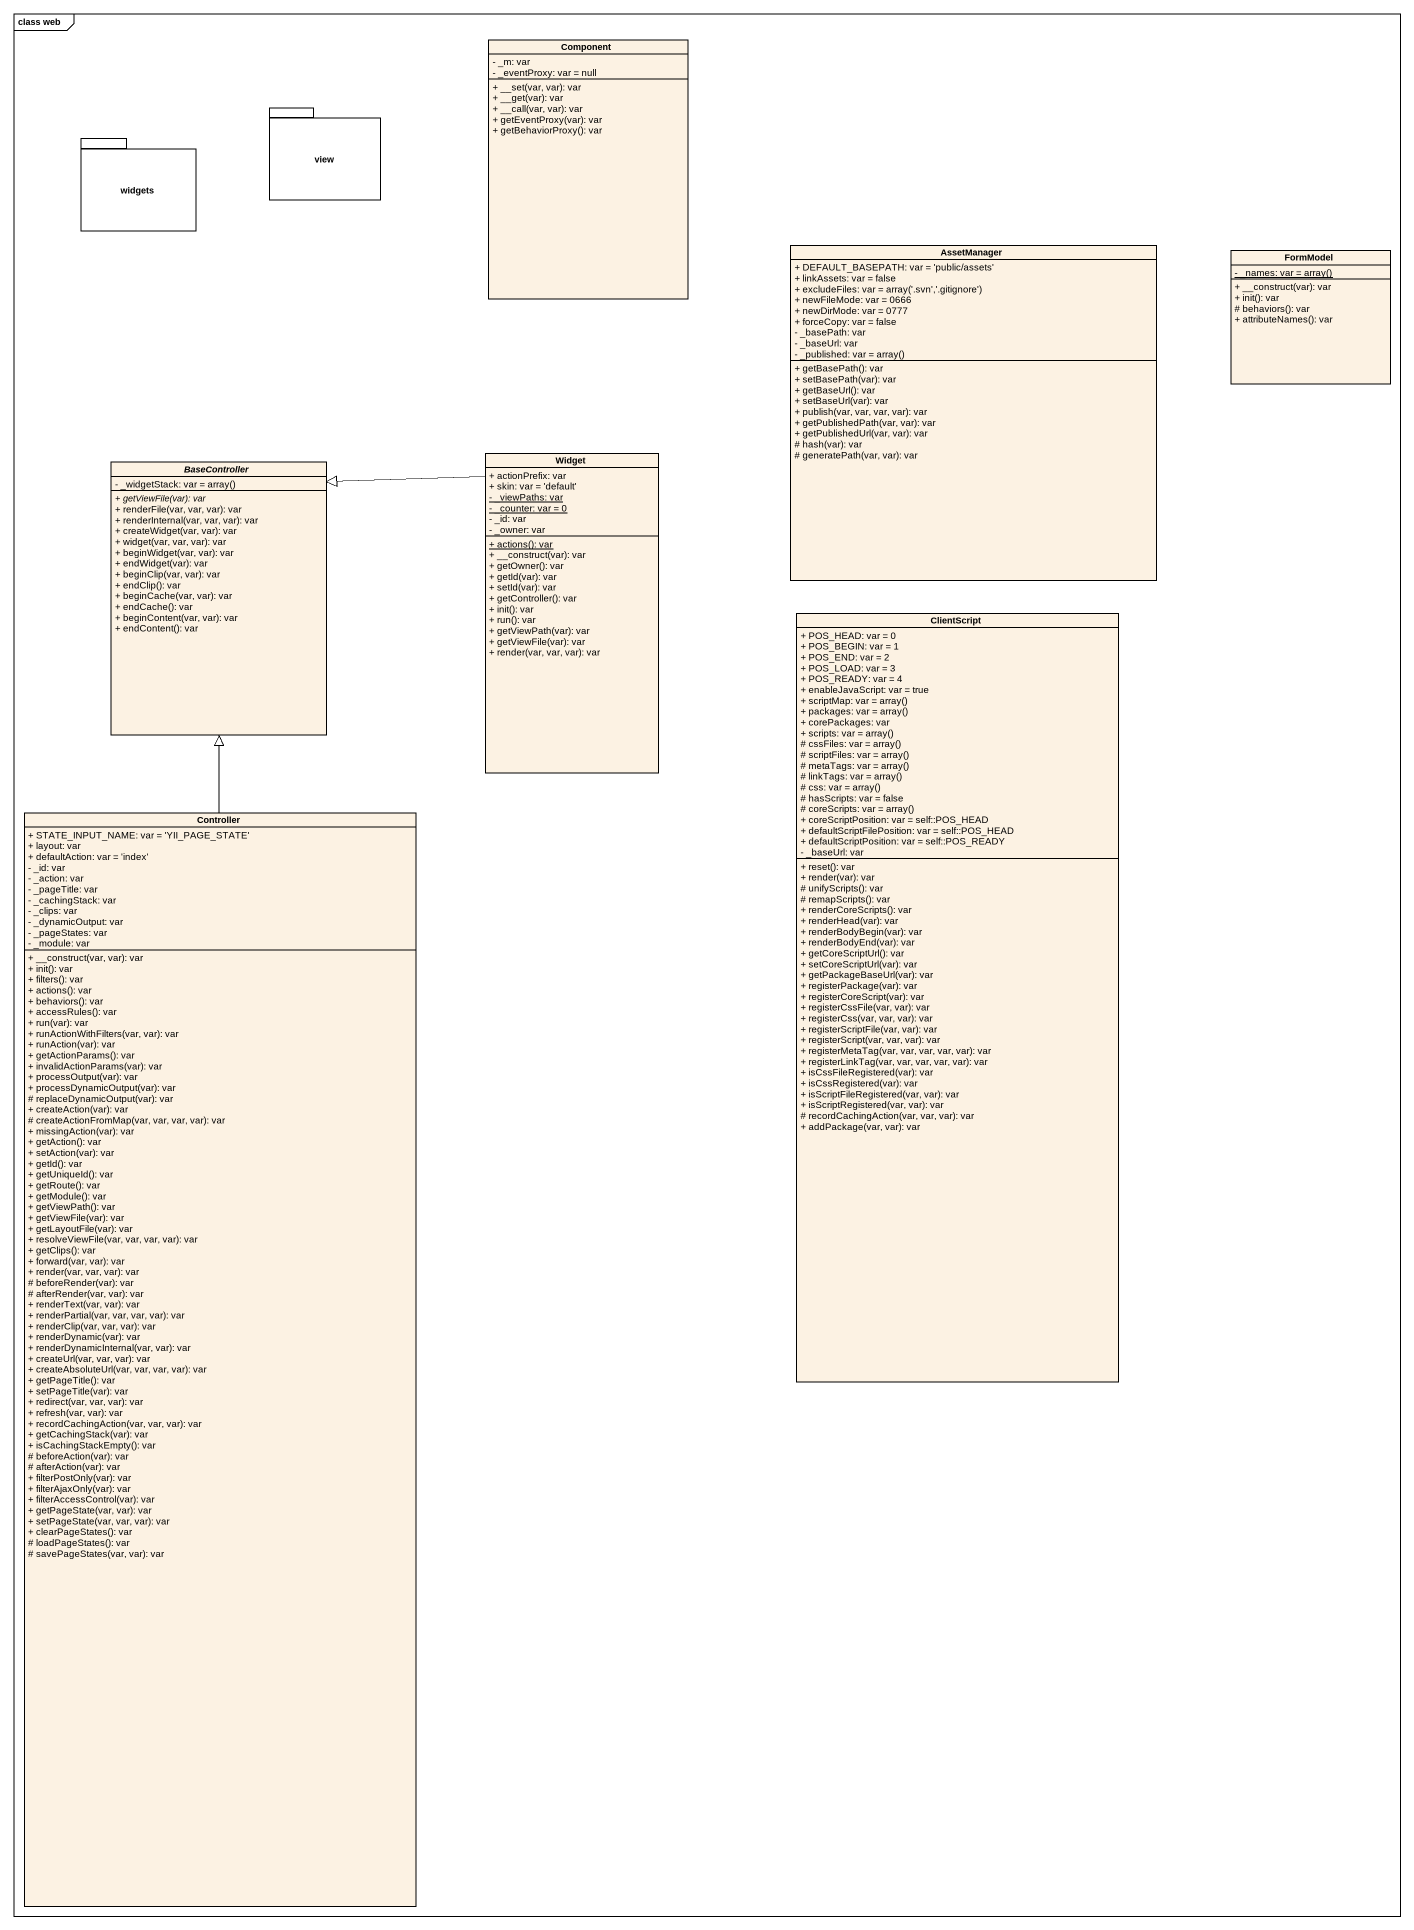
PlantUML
@startuml
mainframe class web
hide circle
hide empty members
skinparam classAttributeIconSize 0
class "Component" as Component_ {
  - _m: var
  - _eventProxy: var = null
  + __set(var, var): var
  + __get(var): var
  + __call(var, var): var
  + getEventProxy(var): var
  + getBehaviorProxy(): var
}
package view {
}
package widgets {
}
class AssetManager {
  + DEFAULT_BASEPATH: var = 'public/assets'
  + linkAssets: var = false
  {field} + excludeFiles: var = array('.svn','.gitignore')
  + newFileMode: var = 0666
  + newDirMode: var = 0777
  + forceCopy: var = false
  - _basePath: var
  - _baseUrl: var
  {field} - _published: var = array()
  + getBasePath(): var
  + setBasePath(var): var
  + getBaseUrl(): var
  + setBaseUrl(var): var
  + publish(var, var, var, var): var
  + getPublishedPath(var, var): var
  + getPublishedUrl(var, var): var
  # hash(var): var
  # generatePath(var, var): var
}
class FormModel {
  {static} {field} - _names: var = array()
  + __construct(var): var
  + init(): var
  # behaviors(): var
  + attributeNames(): var
}
abstract class BaseController {
  {field} - _widgetStack: var = array()
  {abstract} + getViewFile(var): var
  + renderFile(var, var, var): var
  + renderInternal(var, var, var): var
  + createWidget(var, var): var
  + widget(var, var, var): var
  + beginWidget(var, var): var
  + endWidget(var): var
  + beginClip(var, var): var
  + endClip(): var
  + beginCache(var, var): var
  + endCache(): var
  + beginContent(var, var): var
  + endContent(): var
}
class Widget {
  + actionPrefix: var
  + skin: var = 'default'
  {static} - _viewPaths: var
  {static} - _counter: var = 0
  - _id: var
  - _owner: var
  {static} + actions(): var
  + __construct(var): var
  + getOwner(): var
  + getId(var): var
  + setId(var): var
  + getController(): var
  + init(): var
  + run(): var
  + getViewPath(var): var
  + getViewFile(var): var
  + render(var, var, var): var
}
class ClientScript {
  + POS_HEAD: var = 0
  + POS_BEGIN: var = 1
  + POS_END: var = 2
  + POS_LOAD: var = 3
  + POS_READY: var = 4
  + enableJavaScript: var = true
  {field} + scriptMap: var = array()
  {field} + packages: var = array()
  + corePackages: var
  {field} + scripts: var = array()
  {field} # cssFiles: var = array()
  {field} # scriptFiles: var = array()
  {field} # metaTags: var = array()
  {field} # linkTags: var = array()
  {field} # css: var = array()
  # hasScripts: var = false
  {field} # coreScripts: var = array()
  + coreScriptPosition: var = self::POS_HEAD
  + defaultScriptFilePosition: var = self::POS_HEAD
  + defaultScriptPosition: var = self::POS_READY
  - _baseUrl: var
  + reset(): var
  + render(var): var
  # unifyScripts(): var
  # remapScripts(): var
  + renderCoreScripts(): var
  + renderHead(var): var
  + renderBodyBegin(var): var
  + renderBodyEnd(var): var
  + getCoreScriptUrl(): var
  + setCoreScriptUrl(var): var
  + getPackageBaseUrl(var): var
  + registerPackage(var): var
  + registerCoreScript(var): var
  + registerCssFile(var, var): var
  + registerCss(var, var, var): var
  + registerScriptFile(var, var): var
  + registerScript(var, var, var): var
  + registerMetaTag(var, var, var, var, var): var
  + registerLinkTag(var, var, var, var, var): var
  + isCssFileRegistered(var): var
  + isCssRegistered(var): var
  + isScriptFileRegistered(var, var): var
  + isScriptRegistered(var, var): var
  # recordCachingAction(var, var, var): var
  + addPackage(var, var): var
}
class Controller {
  + STATE_INPUT_NAME: var = 'YII_PAGE_STATE'
  + layout: var
  + defaultAction: var = 'index'
  - _id: var
  - _action: var
  - _pageTitle: var
  - _cachingStack: var
  - _clips: var
  - _dynamicOutput: var
  - _pageStates: var
  - _module: var
  + __construct(var, var): var
  + init(): var
  + filters(): var
  + actions(): var
  + behaviors(): var
  + accessRules(): var
  + run(var): var
  + runActionWithFilters(var, var): var
  + runAction(var): var
  + getActionParams(): var
  + invalidActionParams(var): var
  + processOutput(var): var
  + processDynamicOutput(var): var
  # replaceDynamicOutput(var): var
  + createAction(var): var
  # createActionFromMap(var, var, var, var): var
  + missingAction(var): var
  + getAction(): var
  + setAction(var): var
  + getId(): var
  + getUniqueId(): var
  + getRoute(): var
  + getModule(): var
  + getViewPath(): var
  + getViewFile(var): var
  + getLayoutFile(var): var
  + resolveViewFile(var, var, var, var): var
  + getClips(): var
  + forward(var, var): var
  + render(var, var, var): var
  # beforeRender(var): var
  # afterRender(var, var): var
  + renderText(var, var): var
  + renderPartial(var, var, var, var): var
  + renderClip(var, var, var): var
  + renderDynamic(var): var
  + renderDynamicInternal(var, var): var
  + createUrl(var, var, var): var
  + createAbsoluteUrl(var, var, var, var): var
  + getPageTitle(): var
  + setPageTitle(var): var
  + redirect(var, var, var): var
  + refresh(var, var): var
  + recordCachingAction(var, var, var): var
  + getCachingStack(var): var
  + isCachingStackEmpty(): var
  # beforeAction(var): var
  # afterAction(var): var
  + filterPostOnly(var): var
  + filterAjaxOnly(var): var
  + filterAccessControl(var): var
  + getPageState(var, var): var
  + setPageState(var, var, var): var
  + clearPageStates(): var
  # loadPageStates(): var
  # savePageStates(var, var): var
}
Widget -left-|> BaseController
Controller -up-|> BaseController
@enduml
